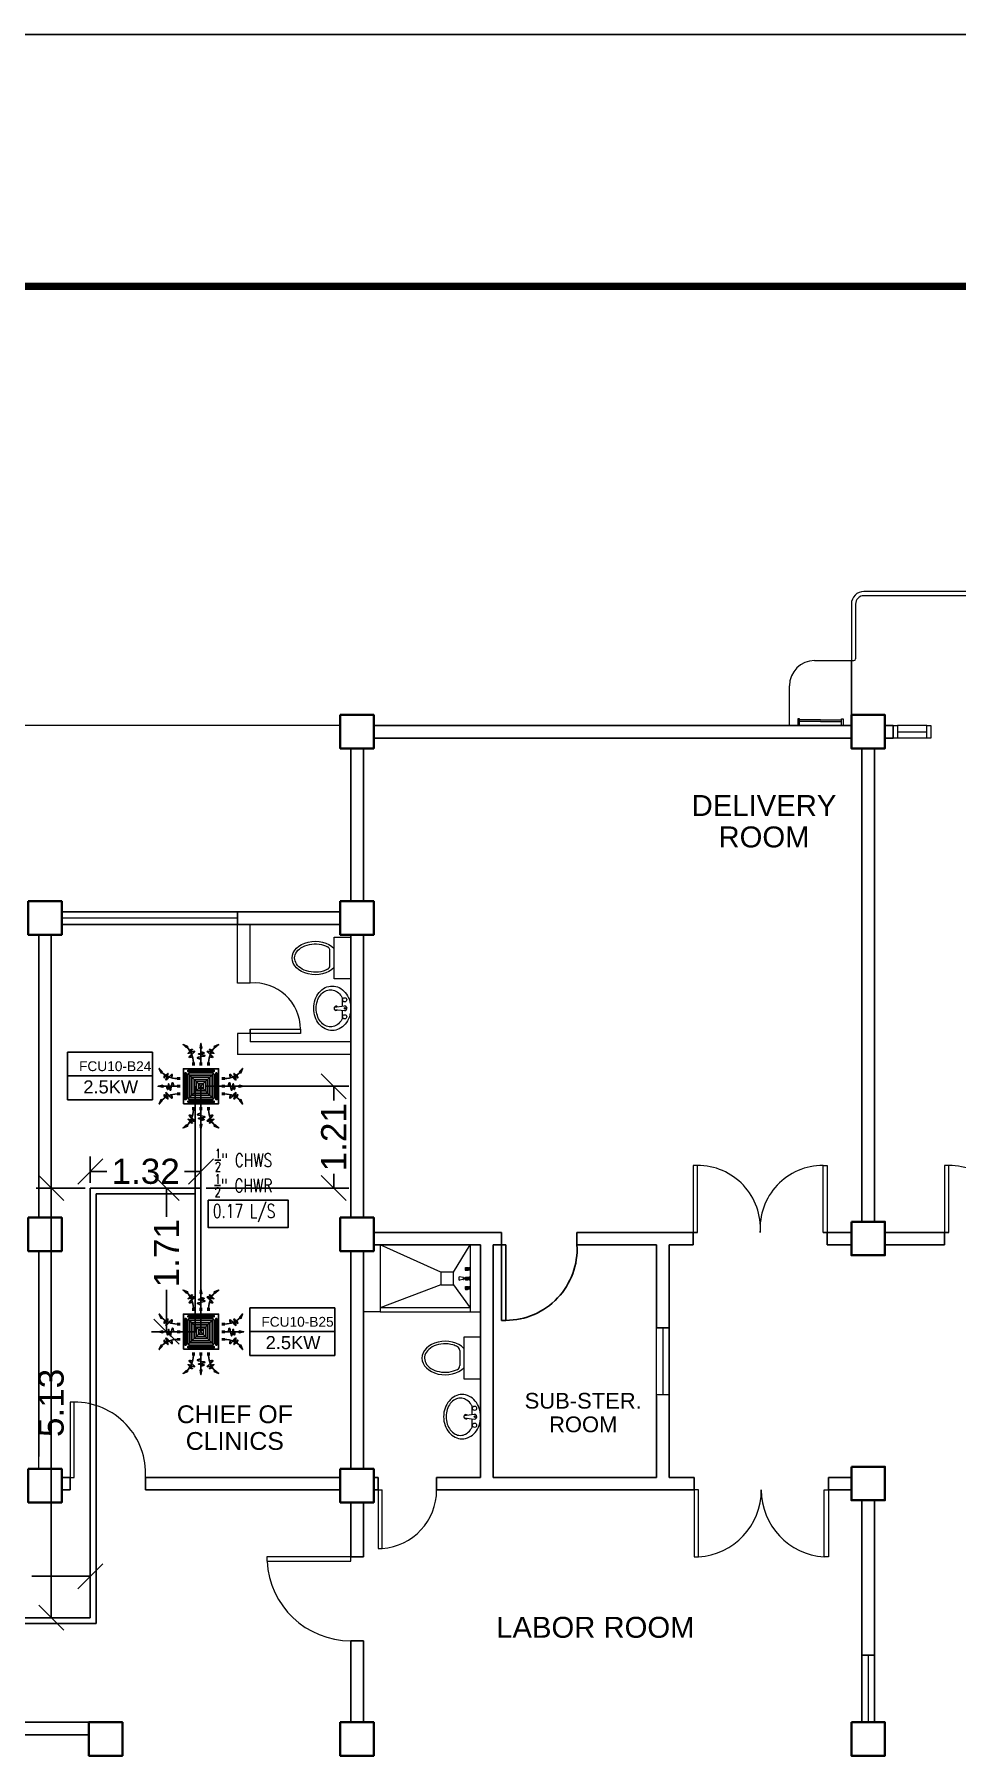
# Model space of a CAD drawing. Header units: millimetres. Extents: x 5 to 430, y 3 to 339.
# Drawn here: x 270.23 to 281.24, y 209.32 to 229.82 of the extents above; entities that cross this region are included whole.
import ezdxf

# ---------------------------------------------------------------- set-up
doc = ezdxf.new("R2010")
doc.units = ezdxf.units.MM
doc.header["$MEASUREMENT"] = 0
for name, color, linetype in [('.1', 1, 'Continuous'), ('AIR', 7, 'Continuous'), ('fcu line', 7, 'Continuous'), ('fcu return', 7, 'Continuous'), ('label', 7, 'Continuous'), ('Legends', 7, 'Continuous'), ('pipe label', 7, 'Continuous'), ('template', 7, 'Continuous')]:
    doc.layers.add(name, color=color, linetype=linetype)
doc.styles.add('Arch-Dim', font='simplex.shx', dxfattribs={"width": 0.75})
doc.styles.get("Standard").update_dxf_attribs({"font": 'arial.ttf'})
doc.styles.add('SWISSLT175', font='swissl.ttf', dxfattribs={"height": 0.175})
doc.dimstyles.new('Copy of dimension', dxfattribs={"dimtxt": 0.3, "dimasz": 0.3, "dimexe": 0.18, "dimexo": 0.0625, "dimgap": 0.09, "dimtad": 0, "dimzin": 0, "dimdsep": 46, "dimtxsty": 'Standard', "dimblk": 'OBLIQUE', "dimcen": 0.09, "dimclrd": 256, "dimclre": 256, "dimclrt": 256, "dimadec": 0, "dimazin": 0, "dimtfac": 1, "dimtofl": 0, "dimtmove": 0, "dimatfit": 3, "dimldrblk": 'OBLIQUE', "dimfxl": 1, "dimtolj": 1, "dimtzin": 0, "dimarcsym": 0})

# ---------------------------------------------------------------- blocks, each defined once
blk = doc.blocks.new('dr 900')
at = {"color": 8, "ltscale": 0.03}
blk.add_lwpolyline([(0, 0), (0.05, 0), (0.05, 0.9), (0, 0.9)], close=True, dxfattribs=at)
blk.add_arc((0.05, 0.049), 0.851, 356.7268, 90, dxfattribs=at)
blk = doc.blocks.new('FCU-13000P (CASSETTE SPLIT)')
at = {"layer": 'AIR', "ltscale": 3}
for p, q in [((0, 0.523), (0, 1)), ((-0.193, 0.558), (-0.193, 0.487)), ((-0.162, 0.558), (-0.162, 0.487)), ((-0.016, 0.558), (-0.016, 0.487)), ((0.016, 0.558), (0.016, 0.487)), ((0.162, 0.558), (0.162, 0.487)), ((0.193, 0.558), (0.193, 0.487)), ((-0.523, 0), (-1, 0)), ((-0.558, 0.193), (-0.487, 0.193)), ((-0.558, 0.162), (-0.487, 0.162)), ((-0.558, 0.016), (-0.487, 0.016)), ((0.558, 0.193), (0.487, 0.193)), ((0.558, 0.162), (0.487, 0.162)), ((0.558, 0.016), (0.487, 0.016)), ((0.523, 0), (1, 0)), ((-0.558, -0.016), (-0.487, -0.016)), ((-0.558, -0.162), (-0.487, -0.162)), ((-0.558, -0.193), (-0.487, -0.193)), ((0.558, -0.016), (0.487, -0.016)), ((0.558, -0.162), (0.487, -0.162)), ((0.558, -0.193), (0.487, -0.193)), ((-0.193, -0.558), (-0.193, -0.487)), ((-0.162, -0.558), (-0.162, -0.487)), ((-0.016, -0.558), (-0.016, -0.487)), ((0, -0.523), (0, -1)), ((0.016, -0.558), (0.016, -0.487)), ((0.162, -0.558), (0.162, -0.487)), ((0.193, -0.558), (0.193, -0.487))]:
    blk.add_line(p, q, dxfattribs=at)
at = {"layer": 'AIR'}
for p, q in [((0.295, -0.295), (-0.295, 0.295)), ((0.295, 0.295), (-0.295, -0.295))]:
    blk.add_line(p, q, dxfattribs=at)
at = {"layer": 'AIR', "ltscale": 3}
for points in [[(-0.335, 0.895), (-0.311, 0.932), (-0.416, 0.973)], [(-0.022, 0.89), (0.022, 0.89), (0, 1)], [(0.335, 0.895), (0.311, 0.932), (0.416, 0.973)], [(-0.895, 0.335), (-0.932, 0.311), (-0.973, 0.416)], [(0.895, 0.335), (0.932, 0.311), (0.973, 0.416)], [(-0.89, 0.022), (-0.89, -0.022), (-1, 0)], [(0.89, 0.022), (0.89, -0.022), (1, 0)], [(-0.895, -0.335), (-0.932, -0.311), (-0.973, -0.416)], [(0.895, -0.335), (0.932, -0.311), (0.973, -0.416)], [(-0.335, -0.895), (-0.311, -0.932), (-0.416, -0.973)], [(-0.022, -0.89), (0.022, -0.89), (0, -1)], [(0.335, -0.895), (0.311, -0.932), (0.416, -0.973)]]:
    blk.add_lwpolyline(points, close=True, dxfattribs=at)
at = {"layer": 'AIR'}
for points in [[(-0.323, 0.914, -0.171809), (-0.178, 0.558), (-0.178, 0.522)], [(0.323, 0.914, 0.171809), (0.178, 0.558), (0.178, 0.522)], [(-0.914, 0.323, 0.171809), (-0.558, 0.178), (-0.522, 0.178)], [(0.914, 0.323, -0.171809), (0.558, 0.178), (0.522, 0.178)], [(-0.914, -0.323, -0.171809), (-0.558, -0.178), (-0.522, -0.178)], [(0.914, -0.323, 0.171809), (0.558, -0.178), (0.522, -0.178)], [(-0.323, -0.914, 0.171809), (-0.178, -0.558), (-0.178, -0.522)], [(0.323, -0.914, -0.171809), (0.178, -0.558), (0.178, -0.522)]]:
    blk.add_lwpolyline(points, format="xyb", dxfattribs=at)
for points in [[(-0.41, -0.41), (0.41, -0.41), (0.41, 0.41), (-0.41, 0.41)], [(-0.373, 0.31), (-0.348, 0.31), (-0.348, -0.31), (-0.373, -0.31)], [(-0.31, 0.372), (0.31, 0.372), (0.31, 0.348), (-0.31, 0.348)], [(-0.26, -0.26), (0.26, -0.26), (0.26, 0.26), (-0.26, 0.26)], [(-0.21, -0.21), (0.21, -0.21), (0.21, 0.21), (-0.21, 0.21)], [(-0.16, -0.16), (0.16, -0.16), (0.16, 0.16), (-0.16, 0.16)], [(-0.11, -0.11), (0.11, -0.11), (0.11, 0.11), (-0.11, 0.11)], [(-0.06, -0.06), (0.06, -0.06), (0.06, 0.06), (-0.06, 0.06)], [(0.372, 0.31), (0.348, 0.31), (0.348, -0.31), (0.372, -0.31)], [(-0.31, -0.373), (0.31, -0.373), (0.31, -0.348), (-0.31, -0.348)]]:
    blk.add_lwpolyline(points, close=True, dxfattribs=at)
blk.add_lwpolyline([(-0.26, -0.31), (0.26, -0.31, 0.414214), (0.31, -0.26), (0.31, 0.26, 0.414214), (0.26, 0.31), (-0.26, 0.31, 0.414214), (-0.31, 0.26), (-0.31, -0.26, 0.414214)], format="xyb", close=True, dxfattribs=at)
at = {"layer": 'AIR', "ltscale": 3}
for points in [[(-0.268, 0.84), (-0.231, 0.852), (-0.134, 0.882), (-0.422, 0.704), (0.005, 0.903), (-0.358, 0.645), (-0.239, 0.678), (-0.199, 0.69)], [(0.268, 0.84), (0.231, 0.852), (0.134, 0.882), (0.422, 0.704), (-0.005, 0.903), (0.358, 0.645), (0.239, 0.678), (0.199, 0.69)], [(-0.84, 0.268), (-0.852, 0.231), (-0.882, 0.134), (-0.704, 0.422), (-0.903, -0.005), (-0.645, 0.358), (-0.678, 0.239), (-0.69, 0.199)], [(0.84, 0.268), (0.852, 0.231), (0.882, 0.134), (0.704, 0.422), (0.903, -0.005), (0.645, 0.358), (0.678, 0.239), (0.69, 0.199)], [(-0.84, -0.268), (-0.852, -0.231), (-0.882, -0.134), (-0.704, -0.422), (-0.903, 0.005), (-0.645, -0.358), (-0.678, -0.239), (-0.69, -0.199)], [(0.84, -0.268), (0.852, -0.231), (0.882, -0.134), (0.704, -0.422), (0.903, 0.005), (0.645, -0.358), (0.678, -0.239), (0.69, -0.199)], [(-0.268, -0.84), (-0.231, -0.852), (-0.134, -0.882), (-0.422, -0.704), (0.005, -0.903), (-0.358, -0.645), (-0.239, -0.678), (-0.199, -0.69)], [(0.268, -0.84), (0.231, -0.852), (0.134, -0.882), (0.422, -0.704), (-0.005, -0.903), (0.358, -0.645), (0.239, -0.678), (0.199, -0.69)]]:
    blk.add_open_spline(points, degree=3, knots=[0.0032834, 0.0032834, 0.0032834, 0.0032834, 0.0712567, 0.1924075, 0.3347111, 0.5062145, 0.5813292, 0.5813292, 0.5813292, 0.5813292], dxfattribs=at)
for points in [[(0, 0.8), (0.077, 0.776), (-0.058, 0.755), (0.098, 0.718), (-0.087, 0.663), (0, 0.631)], [(-0.8, 0), (-0.776, -0.077), (-0.755, 0.058), (-0.718, -0.098), (-0.663, 0.087), (-0.631, 0)], [(0.8, 0), (0.776, -0.077), (0.755, 0.058), (0.718, -0.098), (0.663, 0.087), (0.631, 0)], [(0, -0.8), (0.077, -0.776), (-0.058, -0.755), (0.098, -0.718), (-0.087, -0.663), (0, -0.631)]]:
    blk.add_spline(points, degree=3, dxfattribs=at)
for points in [[(-0.416, 0.973), (-0.335, 0.895), (-0.311, 0.932)], [(0, 1), (-0.022, 0.89), (0.022, 0.89)], [(0.416, 0.973), (0.335, 0.895), (0.311, 0.932)], [(-0.973, 0.416), (-0.895, 0.335), (-0.932, 0.311)], [(0.973, 0.416), (0.895, 0.335), (0.932, 0.311)], [(-1, 0), (-0.89, 0.022), (-0.89, -0.022)], [(1, 0), (0.89, 0.022), (0.89, -0.022)], [(-0.973, -0.416), (-0.895, -0.335), (-0.932, -0.311)], [(0.973, -0.416), (0.895, -0.335), (0.932, -0.311)], [(-0.416, -0.973), (-0.335, -0.895), (-0.311, -0.932)], [(0, -1), (-0.022, -0.89), (0.022, -0.89)], [(0.416, -0.973), (0.335, -0.895), (0.311, -0.932)]]:
    blk.add_solid(points, dxfattribs=at)
blk = doc.blocks.new('_Oblique')
at = {"color": 0, "linetype": 'ByBlock', "lineweight": -2}
blk.add_line((-0.5, -0.5), (0.5, 0.5), dxfattribs=at)
blk = doc.blocks.new('*D417')
at = {"layer": 'Defpoints', "color": 0, "transparency": 16777216}
for p in [(270.897, 211.414), (268.537, 210.919), (270.897, 210.919)]:
    blk.add_point(p, dxfattribs=at)
at = {"layer": 'Legends', "lineweight": -2, "transparency": 16777216}
for p, q in [((268.537, 210.981), (268.537, 211.594)), ((270.897, 210.981), (270.897, 211.594)), ((268.537, 211.414), (269.235, 211.414)), ((270.897, 211.414), (270.199, 211.414))]:
    blk.add_line(p, q, dxfattribs=at)
at = {"layer": 'Legends', "lineweight": -2, "transparency": 16777216, "xscale": 0.3, "yscale": 0.3, "zscale": 0.3, "rotation": 180}
blk.add_blockref('_Oblique', (268.537, 211.414), dxfattribs=at)
at = {"layer": 'Legends', "lineweight": -2, "transparency": 16777216, "xscale": 0.3, "yscale": 0.3, "zscale": 0.3}
blk.add_blockref('_Oblique', (270.897, 211.414), dxfattribs=at)
at = {"layer": 'Legends', "transparency": 16777216, "insert": (269.717, 211.414), "char_height": 0.3, "attachment_point": 5}
blk.add_mtext('\\A1;2.36', dxfattribs=at)
blk = doc.blocks.new('*D418')
at = {"layer": 'Defpoints', "color": 0, "transparency": 16777216}
for p in [(270.431, 216.048), (270.897, 216.048), (270.897, 210.919)]:
    blk.add_point(p, dxfattribs=at)
at = {"layer": 'Legends', "lineweight": -2, "transparency": 16777216}
for p, q in [((270.834, 216.048), (270.251, 216.048)), ((270.431, 216.048), (270.431, 213.963)), ((270.431, 210.919), (270.431, 213.004)), ((270.834, 210.919), (270.251, 210.919))]:
    blk.add_line(p, q, dxfattribs=at)
at = {"layer": 'Legends', "lineweight": -2, "transparency": 16777216, "xscale": 0.3, "yscale": 0.3, "zscale": 0.3}
for p, rotation in [((270.431, 216.048), 90), ((270.431, 210.919), 270)]:
    blk.add_blockref('_Oblique', p, dxfattribs=dict(at, rotation=rotation))
at = {"layer": 'Legends', "transparency": 16777216, "insert": (270.431, 213.483), "char_height": 0.3, "attachment_point": 5, "rotation": 90}
blk.add_mtext('\\A1;5.13', dxfattribs=at)
blk = doc.blocks.new('*D419')
at = {"layer": 'Defpoints', "color": 0, "transparency": 16777216}
for p in [(272.218, 216.246), (270.897, 216.048), (272.218, 216.048)]:
    blk.add_point(p, dxfattribs=at)
at = {"layer": 'Legends', "lineweight": -2, "transparency": 16777216}
for p, q in [((270.897, 216.111), (270.897, 216.426)), ((272.218, 216.111), (272.218, 216.426)), ((270.897, 216.246), (271.094, 216.246)), ((272.218, 216.246), (272.022, 216.246))]:
    blk.add_line(p, q, dxfattribs=at)
at = {"layer": 'Legends', "lineweight": -2, "transparency": 16777216, "xscale": 0.3, "yscale": 0.3, "zscale": 0.3, "rotation": 180}
blk.add_blockref('_Oblique', (270.897, 216.246), dxfattribs=at)
at = {"layer": 'Legends', "lineweight": -2, "transparency": 16777216, "xscale": 0.3, "yscale": 0.3, "zscale": 0.3}
blk.add_blockref('_Oblique', (272.218, 216.246), dxfattribs=at)
at = {"layer": 'Legends', "transparency": 16777216, "insert": (271.558, 216.246), "char_height": 0.3, "attachment_point": 5}
blk.add_mtext('\\A1;1.32', dxfattribs=at)
blk = doc.blocks.new('*D420')
at = {"layer": 'Defpoints', "color": 0, "transparency": 16777216}
for p in [(272.218, 217.263), (273.802, 217.263), (272.218, 216.048)]:
    blk.add_point(p, dxfattribs=at)
at = {"layer": 'Legends', "lineweight": -2, "transparency": 16777216}
for p, q in [((272.281, 217.263), (273.982, 217.263)), ((273.802, 217.263), (273.802, 217.092)), ((273.802, 216.048), (273.802, 216.219)), ((272.281, 216.048), (273.982, 216.048))]:
    blk.add_line(p, q, dxfattribs=at)
at = {"layer": 'Legends', "lineweight": -2, "transparency": 16777216, "xscale": 0.3, "yscale": 0.3, "zscale": 0.3}
for p, rotation in [((273.802, 217.263), 90), ((273.802, 216.048), 270)]:
    blk.add_blockref('_Oblique', p, dxfattribs=dict(at, rotation=rotation))
at = {"layer": 'Legends', "transparency": 16777216, "insert": (273.802, 216.655), "char_height": 0.3, "attachment_point": 5, "rotation": 90}
blk.add_mtext('\\A1;1.21', dxfattribs=at)
blk = doc.blocks.new('*D421')
at = {"layer": 'Defpoints', "color": 0, "transparency": 16777216}
for p in [(272.218, 216.048), (271.807, 214.333), (272.218, 214.333)]:
    blk.add_point(p, dxfattribs=at)
at = {"layer": 'Legends', "lineweight": -2, "transparency": 16777216}
for p, q in [((272.156, 216.048), (271.627, 216.048)), ((271.807, 216.048), (271.807, 215.706)), ((271.807, 214.333), (271.807, 214.833)), ((272.156, 214.333), (271.627, 214.333))]:
    blk.add_line(p, q, dxfattribs=at)
at = {"layer": 'Legends', "lineweight": -2, "transparency": 16777216, "xscale": 0.3, "yscale": 0.3, "zscale": 0.3}
for p, rotation in [((271.807, 216.048), 90), ((271.807, 214.333), 270)]:
    blk.add_blockref('_Oblique', p, dxfattribs=dict(at, rotation=rotation))
at = {"layer": 'Legends', "transparency": 16777216, "insert": (271.807, 215.27), "char_height": 0.3, "attachment_point": 5, "rotation": 90}
blk.add_mtext('\\A1;1.71', dxfattribs=at)

msp = doc.modelspace()

# ---------------------------------------------------------------- linework, layer by layer
at = {"layer": '.1', "color": 0}
msp.add_line((314.427, 229.819), (215.151, 229.819), dxfattribs=at)
at = {"color": 8, "lineweight": 9}
for p, q in [((279.541, 222.344), (280.011, 222.344)), ((279.241, 221.569), (279.241, 222.044)), ((279.981, 222.171), (279.981, 221.696)), ((279.361, 221.647), (279.341, 221.647)), ((279.341, 221.647), (279.341, 221.567)), ((279.361, 221.567), (279.361, 221.647)), ((279.611, 221.637), (279.361, 221.637)), ((279.611, 221.617), (279.361, 221.617)), ((279.611, 221.637), (279.861, 221.637)), ((279.611, 221.617), (279.861, 221.617)), ((279.861, 221.567), (279.861, 221.647)), ((279.861, 221.647), (279.881, 221.647)), ((279.881, 221.647), (279.881, 221.567)), ((273.881, 221.569), (258.556, 221.569)), ((270.556, 219.344), (270.556, 219.344)), ((272.656, 219.194), (272.656, 219.344)), ((272.656, 219.269), (270.556, 219.271)), ((272.656, 219.194), (272.806, 219.194)), ((273.806, 219.044), (274.006, 219.044)), ((273.806, 218.544), (273.806, 219.044)), ((274.006, 219.071), (274.006, 217.794)), ((274.006, 219.044), (274.006, 218.544)), ((273.756, 218.703), (273.756, 218.884)), ((274.006, 218.544), (273.806, 218.544)), ((273.808, 218.208), (273.93, 218.222)), ((273.808, 218.179), (273.93, 218.166)), ((274.356, 215.369), (274.356, 214.569)), ((275.431, 215.369), (275.431, 214.569)), ((275.372, 215.096), (275.372, 215.069)), ((275.372, 215.096), (275.374, 215.096)), ((275.372, 215.069), (275.374, 215.069)), ((275.374, 215.096), (275.376, 215.099)), ((275.374, 215.096), (275.374, 215.069)), ((275.374, 215.069), (275.376, 215.066)), ((275.376, 215.099), (275.376, 215.066)), ((275.376, 215.099), (275.398, 215.099)), ((275.376, 215.066), (275.398, 215.066)), ((275.384, 215.096), (275.397, 215.096)), ((275.384, 215.088), (275.397, 215.088)), ((275.384, 215.076), (275.397, 215.076)), ((275.384, 215.069), (275.397, 215.069)), ((275.398, 215.099), (275.402, 215.097)), ((275.398, 215.096), (275.398, 215.088)), ((275.398, 215.069), (275.398, 215.077)), ((275.398, 215.066), (275.402, 215.068)), ((275.403, 215.096), (275.409, 215.096)), ((275.403, 215.068), (275.409, 215.068)), ((275.409, 215.096), (275.412, 215.096)), ((275.409, 215.096), (275.409, 215.068)), ((275.409, 215.068), (275.412, 215.069)), ((275.412, 215.096), (275.412, 215.069)), ((275.423, 215.094), (275.412, 215.094)), ((275.423, 215.071), (275.412, 215.071)), ((275.43, 215.099), (275.423, 215.096)), ((275.423, 215.096), (275.423, 215.069)), ((275.43, 215.065), (275.423, 215.069)), ((275.43, 215.099), (275.43, 215.065)), ((275.43, 215.099), (275.431, 215.099)), ((275.43, 215.065), (275.431, 215.065)), ((275.431, 215.099), (275.431, 215.065)), ((275.299, 214.949), (275.299, 214.988)), ((275.346, 214.981), (275.304, 214.99)), ((275.346, 214.956), (275.304, 214.948)), ((275.353, 214.981), (275.346, 214.981)), ((275.346, 214.981), (275.346, 214.956)), ((275.346, 214.981), (275.346, 214.956)), ((275.346, 214.956), (275.353, 214.956)), ((275.353, 214.956), (275.353, 214.981)), ((275.353, 214.976), (275.416, 214.976)), ((275.416, 214.961), (275.353, 214.961)), ((275.372, 214.982), (275.372, 214.976)), ((275.372, 214.982), (275.374, 214.982)), ((275.372, 214.961), (275.372, 214.956)), ((275.372, 214.956), (275.374, 214.956)), ((275.372, 214.868), (275.374, 214.868)), ((275.372, 214.868), (275.372, 214.842)), ((275.372, 214.842), (275.374, 214.842)), ((275.374, 214.982), (275.376, 214.985)), ((275.374, 214.982), (275.374, 214.976)), ((275.374, 214.961), (275.374, 214.956)), ((275.374, 214.956), (275.376, 214.952)), ((275.374, 214.868), (275.376, 214.872)), ((275.374, 214.868), (275.374, 214.842)), ((275.374, 214.842), (275.376, 214.838)), ((275.376, 214.985), (275.376, 214.976)), ((275.376, 214.985), (275.398, 214.985)), ((275.376, 214.961), (275.376, 214.952)), ((275.376, 214.952), (275.398, 214.952)), ((275.376, 214.872), (275.398, 214.872)), ((275.376, 214.872), (275.376, 214.838)), ((275.376, 214.838), (275.398, 214.838)), ((275.384, 214.982), (275.397, 214.982)), ((275.384, 214.956), (275.397, 214.956)), ((275.384, 214.868), (275.397, 214.868)), ((275.384, 214.861), (275.396, 214.861)), ((275.384, 214.849), (275.396, 214.849)), ((275.384, 214.842), (275.397, 214.842)), ((275.398, 214.985), (275.402, 214.983)), ((275.398, 214.982), (275.398, 214.976)), ((275.398, 214.956), (275.398, 214.961)), ((275.398, 214.952), (275.402, 214.954)), ((275.398, 214.872), (275.402, 214.87)), ((275.398, 214.868), (275.398, 214.861)), ((275.398, 214.842), (275.398, 214.849)), ((275.398, 214.838), (275.402, 214.841)), ((275.403, 214.983), (275.409, 214.983)), ((275.403, 214.955), (275.409, 214.955)), ((275.403, 214.869), (275.409, 214.869)), ((275.403, 214.841), (275.409, 214.841)), ((275.409, 214.983), (275.409, 214.976)), ((275.409, 214.983), (275.412, 214.982)), ((275.409, 214.961), (275.409, 214.955)), ((275.409, 214.955), (275.412, 214.956)), ((275.409, 214.869), (275.409, 214.841)), ((275.409, 214.869), (275.412, 214.868)), ((275.409, 214.841), (275.412, 214.842)), ((275.412, 214.982), (275.412, 214.976)), ((275.416, 214.98), (275.412, 214.98)), ((275.412, 214.961), (275.412, 214.956)), ((275.416, 214.957), (275.412, 214.957)), ((275.412, 214.868), (275.412, 214.842)), ((275.423, 214.867), (275.412, 214.867)), ((275.423, 214.844), (275.412, 214.844)), ((275.416, 214.951), (275.416, 214.986)), ((275.416, 214.986), (275.425, 214.986)), ((275.416, 214.976), (275.416, 214.961)), ((275.425, 214.951), (275.416, 214.951)), ((275.43, 214.872), (275.423, 214.869)), ((275.423, 214.869), (275.423, 214.842)), ((275.43, 214.838), (275.423, 214.842)), ((275.425, 214.986), (275.431, 214.998)), ((275.425, 214.951), (275.425, 214.986)), ((275.425, 214.986), (275.425, 214.951)), ((275.431, 214.94), (275.425, 214.951)), ((275.43, 214.872), (275.431, 214.872)), ((275.43, 214.872), (275.43, 214.838)), ((275.43, 214.838), (275.431, 214.838)), ((275.431, 214.998), (275.431, 214.94)), ((275.431, 214.872), (275.431, 214.838)), ((274.356, 214.569), (274.156, 214.569)), ((277.806, 213.981), (277.806, 214.481)), ((275.556, 214.269), (275.356, 214.269)), ((275.356, 214.269), (275.356, 213.769)), ((275.556, 213.769), (275.556, 214.269)), ((277.656, 213.568), (277.656, 214.381)), ((277.806, 214.381), (277.656, 214.381)), ((277.731, 214.381), (277.731, 213.581)), ((275.306, 214.109), (275.306, 213.928)), ((277.806, 213.981), (277.806, 213.481)), ((275.356, 213.769), (275.556, 213.769)), ((277.806, 213.581), (277.656, 213.581)), ((275.358, 213.333), (275.48, 213.347)), ((275.358, 213.304), (275.48, 213.291)), ((270.281, 212.696), (270.281, 212.844)), ((270.431, 212.696), (270.431, 212.844)), ((280.256, 210.472), (280.106, 210.472)), ((280.181, 210.472), (280.181, 209.672)), ((280.256, 209.672), (280.106, 209.672))]:
    msp.add_line(p, q, dxfattribs=at)
at = {"color": 8, "lineweight": 25}
for p, q in [((279.981, 221.569), (274.281, 221.569)), ((279.981, 221.419), (274.281, 221.419)), ((280.381, 221.569), (280.481, 221.569)), ((280.381, 221.569), (280.481, 221.569)), ((280.481, 221.569), (280.381, 221.569)), ((280.381, 221.419), (280.481, 221.419)), ((280.481, 221.419), (280.381, 221.419)), ((274.006, 221.296), (274.006, 219.471)), ((274.156, 221.296), (274.156, 219.471)), ((280.106, 215.646), (280.106, 221.296)), ((280.256, 215.646), (280.256, 221.296)), ((270.556, 219.344), (273.881, 219.344)), ((270.556, 219.194), (273.881, 219.194)), ((270.281, 219.071), (270.281, 215.696)), ((270.431, 219.071), (270.431, 215.696)), ((274.006, 219.071), (274.006, 215.696)), ((274.156, 219.071), (274.156, 215.696)), ((274.156, 219.071), (274.156, 215.696)), ((274.006, 217.644), (274.006, 215.696)), ((274.281, 215.519), (275.806, 215.519)), ((275.806, 215.519), (274.281, 215.519)), ((275.806, 215.519), (275.806, 215.369)), ((276.706, 215.519), (278.143, 215.519)), ((278.106, 215.519), (276.706, 215.519)), ((276.706, 215.519), (276.706, 215.369)), ((278.093, 215.519), (278.093, 215.369)), ((279.643, 215.519), (279.981, 215.519)), ((279.693, 215.519), (279.693, 215.369)), ((281.143, 215.519), (280.381, 215.519)), ((281.093, 215.519), (281.093, 215.369)), ((270.281, 215.296), (270.281, 212.844)), ((270.431, 215.296), (270.431, 212.844)), ((274.006, 215.296), (274.006, 212.696)), ((274.006, 212.696), (274.006, 215.296)), ((274.156, 215.296), (274.156, 212.696)), ((274.156, 215.296), (274.156, 212.696)), ((274.281, 215.369), (275.556, 215.369)), ((275.556, 215.369), (274.281, 215.369)), ((275.556, 215.369), (275.556, 212.594)), ((275.706, 215.369), (275.806, 215.369)), ((275.706, 215.369), (275.706, 212.594)), ((275.806, 215.369), (275.706, 215.369)), ((276.706, 215.369), (277.656, 215.369)), ((277.656, 215.369), (276.706, 215.369)), ((277.656, 214.381), (277.656, 215.369)), ((277.806, 215.369), (278.093, 215.369)), ((278.093, 215.369), (277.806, 215.369)), ((277.806, 215.369), (277.806, 212.594)), ((279.693, 215.369), (279.981, 215.369)), ((281.093, 215.369), (280.381, 215.369)), ((277.656, 212.594), (277.656, 213.568)), ((275.556, 212.594), (275.556, 213.319)), ((270.656, 212.594), (270.556, 212.594)), ((270.556, 212.594), (270.556, 212.594)), ((270.656, 212.594), (270.656, 212.444)), ((273.881, 212.594), (271.556, 212.594)), ((271.556, 212.594), (271.556, 212.444)), ((274.331, 212.594), (274.281, 212.594)), ((274.331, 212.444), (274.331, 212.594)), ((275.556, 212.594), (275.031, 212.594)), ((275.556, 212.594), (275.456, 212.594)), ((277.656, 212.594), (275.706, 212.594)), ((278.106, 212.594), (277.806, 212.594)), ((278.106, 212.444), (278.106, 212.594)), ((279.981, 212.594), (279.706, 212.594)), ((279.706, 212.594), (279.706, 212.444)), ((270.656, 212.444), (270.556, 212.444)), ((270.556, 212.444), (270.556, 212.444)), ((271.556, 212.444), (273.881, 212.444)), ((274.331, 212.444), (274.281, 212.444)), ((278.106, 212.444), (275.031, 212.444)), ((279.981, 212.444), (279.706, 212.444)), ((274.006, 212.296), (274.006, 211.644)), ((274.156, 212.296), (274.156, 211.644)), ((280.106, 209.672), (280.106, 212.321)), ((280.256, 209.672), (280.256, 212.321)), ((274.156, 211.644), (274.006, 211.644)), ((274.006, 210.644), (274.006, 209.672)), ((274.156, 210.644), (274.006, 210.644)), ((274.156, 210.644), (274.156, 209.672)), ((270.881, 209.522), (269.2, 209.522)), ((270.881, 209.672), (269.25, 209.672))]:
    msp.add_line(p, q, dxfattribs=at)
at = {"color": 8, "lineweight": 13}
for p, q in [((280.481, 221.569), (280.481, 221.419)), ((280.881, 221.569), (280.531, 221.569)), ((280.531, 221.494), (280.881, 221.494)), ((280.881, 221.419), (280.531, 221.419)), ((274.331, 212.444), (274.331, 211.744)), ((274.331, 212.444), (274.381, 212.444)), ((274.381, 211.744), (274.381, 212.444)), ((278.106, 212.444), (278.106, 211.644)), ((278.156, 212.444), (278.106, 212.444)), ((278.156, 211.644), (278.156, 212.444)), ((279.656, 211.644), (279.656, 212.444)), ((279.656, 212.444), (279.706, 212.444)), ((279.706, 212.444), (279.706, 211.644)), ((274.006, 211.644), (273.006, 211.644)), ((273.006, 211.644), (273.006, 211.594)), ((273.006, 211.594), (274.006, 211.594)), ((274.006, 211.594), (274.006, 211.644)), ((274.331, 211.744), (274.381, 211.744)), ((278.106, 211.644), (278.156, 211.644)), ((279.706, 211.644), (279.656, 211.644))]:
    msp.add_line(p, q, dxfattribs=at)
at = {"color": 8, "lineweight": 9, "ltscale": 0.4}
for p, q in [((272.656, 218.494), (272.656, 219.194)), ((272.806, 218.494), (272.806, 219.194)), ((272.806, 218.494), (272.656, 218.494)), ((272.806, 217.894), (272.656, 217.894)), ((272.656, 217.894), (272.656, 217.644)), ((272.806, 217.894), (272.806, 217.794)), ((274.006, 217.794), (272.806, 217.794)), ((274.006, 217.794), (272.806, 217.794)), ((274.006, 217.644), (272.656, 217.644))]:
    msp.add_line(p, q, dxfattribs=at)
at = {"color": 8, "lineweight": 13, "ltscale": 0.4}
msp.add_line((272.806, 217.944), (272.806, 217.894), dxfattribs=at)
at = {"color": 8, "lineweight": 9, "ltscale": 0.3}
for p, q in [((275.081, 215.044), (274.356, 215.369)), ((275.231, 215.044), (275.431, 215.369)), ((275.081, 214.894), (274.356, 214.619)), ((275.231, 214.894), (275.431, 214.619))]:
    msp.add_line(p, q, dxfattribs=at)
at = {"color": 8, "lineweight": 25, "ltscale": 0.3}
msp.add_line((275.031, 212.444), (275.031, 212.594), dxfattribs=at)
at = {"color": 8, "lineweight": 9, "transparency": 33554687}
for points in [[(283.081, 221.569), (283.081, 223.019, 0.414214), (282.931, 223.169), (280.131, 223.169, 0.414214), (279.981, 223.019), (279.981, 221.694), (279.981, 222.344)], [(283.031, 221.569), (283.031, 223.019, 0.414214), (282.931, 223.119), (280.131, 223.119, 0.414214), (280.031, 223.019), (280.031, 222.364)]]:
    msp.add_lwpolyline(points, format="xyb", dxfattribs=at)
at = {"color": 8, "lineweight": 35}
for points in [[(273.881, 221.696), (274.281, 221.696), (274.281, 221.296), (273.881, 221.296)], [(279.981, 221.696), (280.381, 221.696), (280.381, 221.296), (279.981, 221.296)], [(270.156, 219.471), (270.556, 219.471), (270.556, 219.071), (270.156, 219.071)], [(273.881, 219.471), (274.281, 219.471), (274.281, 219.071), (273.881, 219.071)], [(270.156, 215.696), (270.556, 215.696), (270.556, 215.296), (270.156, 215.296)], [(273.881, 215.696), (274.281, 215.696), (274.281, 215.296), (273.881, 215.296)], [(279.981, 215.646), (280.381, 215.646), (280.381, 215.246), (279.981, 215.246)], [(270.156, 212.696), (270.556, 212.696), (270.556, 212.296), (270.156, 212.296)], [(273.881, 212.696), (274.281, 212.696), (274.281, 212.296), (273.881, 212.296)], [(279.981, 212.721), (280.381, 212.721), (280.381, 212.321), (279.981, 212.321)], [(270.881, 209.672), (271.281, 209.672), (271.281, 209.272), (270.881, 209.272)], [(273.881, 209.672), (274.281, 209.672), (274.281, 209.272), (273.881, 209.272)], [(279.981, 209.672), (280.381, 209.672), (280.381, 209.272), (279.981, 209.272)]]:
    msp.add_lwpolyline(points, close=True, dxfattribs=at)
at = {"color": 8, "lineweight": 13}
for points in [[(280.531, 221.569), (280.531, 221.419), (280.481, 221.419), (280.481, 221.569)], [(280.931, 221.569), (280.931, 221.419), (280.881, 221.419), (280.881, 221.569)]]:
    msp.add_lwpolyline(points, close=True, dxfattribs=at)
at = {"color": 8, "lineweight": 9}
for points in [[(270.556, 219.344), (272.656, 219.344), (272.656, 219.194), (270.556, 219.194)], [(277.656, 214.381), (277.806, 214.381), (277.806, 213.581), (277.656, 213.581)], [(277.656, 214.381), (277.806, 214.381), (277.806, 213.581), (277.656, 213.581)], [(280.106, 210.472), (280.256, 210.472), (280.256, 209.672), (280.106, 209.672)]]:
    msp.add_lwpolyline(points, close=True, dxfattribs=at)
for points in [[(273.785, 217.929, -0.11576), (273.702, 217.948, -0.104047), (273.629, 218.006, -0.090875), (273.581, 218.09, -0.083344), (273.564, 218.194, -0.083344), (273.581, 218.297, -0.090875), (273.629, 218.381, -0.104047), (273.702, 218.44, -0.11576), (273.785, 218.459, -0.11576), (273.867, 218.44, -0.104047), (273.941, 218.381, -0.090875), (273.989, 218.297, -0.083344), (274.006, 218.194, -0.083344), (273.989, 218.09, -0.090875), (273.941, 218.006, -0.104047), (273.867, 217.948, -0.11576)], [(275.335, 213.584, 0.11576), (275.252, 213.565, 0.104047), (275.179, 213.506, 0.090875), (275.131, 213.422, 0.083344), (275.114, 213.319, 0.083344), (275.131, 213.215, 0.090875), (275.179, 213.131, 0.104047), (275.252, 213.073, 0.11576), (275.335, 213.054, 0.11576), (275.417, 213.073, 0.104047), (275.491, 213.131, 0.090875), (275.539, 213.215, 0.083344), (275.556, 213.319, 0.083344), (275.539, 213.422, 0.090875), (275.491, 213.506, 0.104047), (275.417, 213.565, 0.11576)]]:
    msp.add_lwpolyline(points, format="xyb", close=True, dxfattribs=at)
for points in [[(273.764, 217.971, -0.124838), (273.701, 217.987, -0.105788), (273.644, 218.037, -0.086697), (273.607, 218.106, -0.076776), (273.594, 218.194, -0.076776), (273.607, 218.281, -0.086697), (273.644, 218.351, -0.105788), (273.701, 218.4, -0.124838), (273.764, 218.416, -0.124838), (273.827, 218.4, -0.105788), (273.884, 218.351, -0.040067), (273.904, 218.32), (273.904, 218.218, -0.040067)], [(273.904, 218.169), (273.904, 218.067, -0.040067), (273.884, 218.037, -0.105788), (273.827, 217.987, -0.124838), (273.764, 217.971, -0.124838)], [(275.314, 213.541, 0.124838), (275.251, 213.525, 0.105788), (275.194, 213.476, 0.086697), (275.157, 213.406, 0.076776), (275.144, 213.319, 0.076776), (275.157, 213.231, 0.086697), (275.194, 213.162, 0.105788), (275.251, 213.112, 0.124838), (275.314, 213.096, 0.124838), (275.377, 213.112, 0.105788), (275.434, 213.162, 0.040067), (275.454, 213.192), (275.454, 213.294, 0.040067)], [(275.454, 213.343), (275.454, 213.445, 0.040067), (275.434, 213.476, 0.105788), (275.377, 213.525, 0.124838), (275.314, 213.541, 0.124838)]]:
    msp.add_lwpolyline(points, format="xyb", dxfattribs=at)
at = {"color": 8, "lineweight": 13, "ltscale": 0.03}
for points in [[(272.806, 217.894), (272.806, 217.944), (273.406, 217.944), (273.406, 217.894)], [(278.093, 215.519), (278.143, 215.519), (278.143, 216.319), (278.093, 216.319)], [(279.693, 215.519), (279.643, 215.519), (279.643, 216.319), (279.693, 216.319)], [(281.093, 215.519), (281.143, 215.519), (281.143, 216.319), (281.093, 216.319)], [(270.656, 212.594), (270.706, 212.594), (270.706, 213.494), (270.656, 213.494)]]:
    msp.add_lwpolyline(points, close=True, dxfattribs=at)
at = {"color": 8, "lineweight": 9, "ltscale": 0.03}
msp.add_lwpolyline([(275.231, 214.894), (275.231, 215.044), (275.081, 215.044), (275.081, 214.894)], close=True, dxfattribs=at)
at = {"color": 8, "lineweight": 9, "ltscale": 0.3}
msp.add_lwpolyline([(275.431, 214.619), (274.356, 214.619), (274.356, 214.569), (275.556, 214.569), (275.556, 214.569)], dxfattribs=at)
at = {"color": 8, "lineweight": 9}
for centre, radius in [((273.933, 218.295), 0.0255), ((273.933, 218.092), 0.0255), ((273.939, 218.194), 0.0095), ((275.483, 213.42), 0.0255), ((275.483, 213.217), 0.0255), ((275.489, 213.319), 0.0095)]:
    msp.add_circle(centre, radius, dxfattribs=at)
for centre, radius, start, end in [((279.541, 222.044), 0.3, 90, 180), ((280.011, 222.364), 0.02, 270, 0), ((273.706, 218.884), 0.05, 0, 61.9916), ((273.706, 218.703), 0.05, 298.1501, 0), ((273.831, 218.194), 0.025, 161.3793, 198.6207), ((273.902, 218.194), 0.0948, 171.2026, 188.7974), ((273.831, 218.194), 0.025, 48.7978, 143.6932), ((273.831, 218.194), 0.025, 216.3068, 311.2022), ((273.933, 218.194), 0.028, 263.7545, 96.2455), ((275.256, 214.109), 0.05, 0, 61.8499), ((275.256, 213.928), 0.05, 298.0084, 360), ((275.381, 213.319), 0.025, 161.3793, 198.6207), ((275.452, 213.319), 0.0948, 171.2026, 188.7974), ((275.381, 213.319), 0.025, 48.7978, 143.6932), ((275.381, 213.319), 0.025, 216.3068, 311.2022), ((275.483, 213.319), 0.028, 263.7545, 96.2455)]:
    msp.add_arc(centre, radius, start, end, dxfattribs=at)
at = {"color": 8, "lineweight": 13, "ltscale": 0.03}
for centre, radius, start, end in [((272.854, 217.944), 0.552, 0, 94.9791), ((278.143, 215.567), 0.752, 356.3048, 90), ((279.643, 215.567), 0.752, 90, 183.6952), ((281.143, 215.567), 0.752, 356.3048, 90), ((270.706, 212.642), 0.851, 356.7268, 90)]:
    msp.add_arc(centre, radius, start, end, dxfattribs=at)
at = {"color": 8, "lineweight": 13}
for centre, radius, start, end in [((274.331, 212.444), 0.7, 274.096, 0), ((278.106, 212.444), 0.8, 273.5833, 360), ((279.706, 212.444), 0.8, 180, 266.4167), ((274.006, 211.644), 1, 182.866, 270)]:
    msp.add_arc(centre, radius, start, end, dxfattribs=at)
at = {"color": 8, "lineweight": 9, "extrusion": (0, 0, -1)}
msp.add_ellipse((273.581, 218.794), major_axis=(0.275, 0), ratio=0.727273, start_param=0.612555, end_param=5.670631, dxfattribs=at)
at = {"color": 8, "lineweight": 9}
for centre, major_axis, ratio, start_param, end_param in [((275.385, 215.108), (0.00896, 0.00896), 1, 3.15309, 3.864175), ((275.38, 215.082), (0.00268, 0.00268), 1, 1.643677, 3.068487), ((275.385, 215.057), (-0.00896, 0.00896), 1, -0.722807, -0.011722), ((275.385, 215.078), (0.00738, 0.00738), 1, 0.858879, 1.643677), ((275.385, 215.087), (-0.00738, 0.00738), 1, 1.497691, 2.282489), ((275.397, 215.099), (-0.00268, 0.00268), 1, 2.356082, 2.983721), ((275.397, 215.085), (0.00268, 0.00268), 1, 0.157647, 0.785286), ((275.397, 215.08), (0.00268, 0.00268), 1, 3.926878, 4.554518), ((275.397, 215.066), (-0.00268, 0.00268), 1, -1.41315, -0.785511), ((275.391, 215.111), (-0.0118, 0.0118), 1, 2.876824, 3.009049), ((275.391, 215.078), (-0.00887, 0.00887), 1, 4.509022, 4.870036), ((275.391, 215.087), (-0.00887, 0.00887), 1, 2.983721, 3.344735), ((275.391, 215.054), (0.0118, 0.0118), 1, 0.132318, 0.264544), ((275.403, 215.1), (-0.00268, 0.00268), 1, 1.862141, 2.356082), ((275.399, 215.082), (0.00268, 0.00268), 1, 4.915531, 6.079819), ((275.403, 215.065), (-0.00268, 0.00268), 1, -0.785511, -0.291569), ((275.302, 214.951), (-0.00268, 0.00268), 1, 1.354119, 2.724181), ((275.385, 214.995), (0.00896, 0.00896), 1, 3.15309, 3.864175), ((275.385, 214.943), (0.00896, 0.00896), 1, 0.847989, 1.559075), ((275.385, 214.881), (0.00896, 0.00896), 1, 3.15309, 3.864175), ((275.38, 214.855), (0.00268, 0.00268), 1, 1.643677, 3.068487), ((275.385, 214.829), (-0.00896, 0.00896), 1, -0.722807, -0.011722), ((275.385, 214.851), (0.00738, 0.00738), 1, 0.858879, 1.643677), ((275.385, 214.86), (-0.00738, 0.00738), 1, 1.497691, 2.282489), ((275.396, 214.857), (0.00268, 0.00268), 1, 0.157647, 0.785286), ((275.396, 214.853), (0.00268, 0.00268), 1, 3.926878, 4.554518), ((275.397, 214.986), (0.00268, 0.00268), 1, 3.926878, 4.554518), ((275.397, 214.952), (0.00268, 0.00268), 1, 0.157647, 0.785286), ((275.397, 214.872), (-0.00268, 0.00268), 1, 2.356082, 2.983721), ((275.397, 214.838), (-0.00268, 0.00268), 1, -1.41315, -0.785511), ((275.391, 214.997), (-0.0118, 0.0118), 1, 2.876824, 3.009049), ((275.391, 214.941), (-0.0118, 0.0118), 1, -1.438478, -1.306252), ((275.391, 214.883), (0.0118, 0.0118), 1, 4.44762, 4.579846), ((275.391, 214.85), (-0.00887, 0.00887), 1, 4.509022, 4.870036), ((275.391, 214.86), (-0.00887, 0.00887), 1, 2.983721, 3.344735), ((275.391, 214.827), (0.0118, 0.0118), 1, 0.132318, 0.264544), ((275.403, 214.987), (0.00268, 0.00268), 1, 3.432937, 3.926878), ((275.403, 214.951), (0.00268, 0.00268), 1, 0.785286, 1.279227), ((275.403, 214.873), (-0.00268, 0.00268), 1, 1.862141, 2.356082), ((275.399, 214.855), (0.00268, 0.00268), 1, 4.915531, 6.079819), ((275.403, 214.837), (-0.00268, 0.00268), 1, -0.785511, -0.291569), ((275.131, 214.019), (0.275, 0), 0.727273, 0.612555, 5.670631)]:
    msp.add_ellipse(centre, major_axis=major_axis, ratio=ratio, start_param=start_param, end_param=end_param, dxfattribs=at)
at = {"color": 8, "lineweight": 9, "extrusion": (-2.88216e-41, -4.99074e-41, -1)}
msp.add_ellipse((275.302, 214.986), major_axis=(-0.00268, 0.00268), ratio=1, start_param=6.066732, end_param=7.436794, dxfattribs=at)
at = {"color": 8, "lineweight": 9}
for points in [[(273.73, 218.659), (273.713, 218.65), (273.695, 218.643), (273.604, 218.616), (273.517, 218.621), (273.385, 218.679), (273.344, 218.729), (273.33, 218.827), (273.356, 218.879), (273.467, 218.953), (273.551, 218.971), (273.665, 218.956), (273.7, 218.944), (273.729, 218.928)], [(275.28, 214.154), (275.263, 214.162), (275.245, 214.17), (275.154, 214.197), (275.067, 214.192), (274.935, 214.134), (274.894, 214.084), (274.88, 213.986), (274.906, 213.933), (275.017, 213.859), (275.101, 213.842), (275.215, 213.857), (275.25, 213.869), (275.279, 213.884)]]:
    msp.add_open_spline(points, degree=3, knots=[0.937253, 0.937253, 0.937253, 0.937253, 1.185372, 1.185372, 2.113864, 2.113864, 3.042356, 3.042356, 3.970847, 3.970847, 4.899339, 4.899339, 5.346062, 5.346062, 5.346062, 5.346062], dxfattribs=at)
msp.add_point((274.006, 217.069), dxfattribs=at)
at = {"layer": 'fcu line', "linetype": 'Continuous'}
for p, q in [((272.218, 217.263), (272.218, 214.333)), ((270.897, 216.048), (270.897, 210.919)), ((270.897, 216.048), (272.218, 216.048)), ((247.566, 210.919), (270.897, 210.919))]:
    msp.add_line(p, q, dxfattribs=at)
at = {"layer": 'fcu return', "linetype": 'Continuous'}
for p, q in [((272.148, 217.263), (272.148, 214.333)), ((270.967, 215.978), (270.967, 210.849)), ((270.967, 215.978), (272.148, 215.978)), ((247.566, 210.849), (270.967, 210.849))]:
    msp.add_line(p, q, dxfattribs=at)
at = {"layer": 'Legends', "linetype": 'Continuous', "lineweight": 25}
for p, q in [((270.627, 217.386), (271.639, 217.386)), ((272.803, 214.334), (273.815, 214.334))]:
    msp.add_line(p, q, dxfattribs=at)
at = {"layer": 'Legends'}
for points in [[(270.627, 217.67), (271.639, 217.67), (271.639, 217.102), (270.627, 217.102)], [(272.803, 214.618), (273.815, 214.618), (273.815, 214.05), (272.803, 214.05)]]:
    msp.add_lwpolyline(points, close=True, dxfattribs=at)
at = {"layer": 'pipe label', "color": 7, "linetype": 'Continuous', "lineweight": 25}
msp.add_lwpolyline([(272.305, 215.904), (273.257, 215.904), (273.257, 215.577), (272.305, 215.577)], close=True, dxfattribs=at)
at = {"layer": 'template', "linetype": 'Continuous', "const_width": 0.0853}
msp.add_lwpolyline([(221.168, 162.432), (311.419, 162.432), (311.419, 226.811), (221.168, 226.811)], close=True, dxfattribs=at)

# ---------------------------------------------------------------- block references
at = {"color": 8, "lineweight": 13, "xscale": -1, "rotation": 180}
msp.add_blockref('dr 900', (275.806, 215.369), dxfattribs=at)
at = {"layer": 'AIR', "xscale": 0.5113536813550488, "yscale": 0.5113536813550488, "zscale": 0.5113536813550488}
for p in [(272.218, 217.263), (272.218, 214.333)]:
    msp.add_blockref('FCU-13000P (CASSETTE SPLIT)', p, dxfattribs=at)

# ---------------------------------------------------------------- texts
at = {"layer": 'label', "color": 8, "lineweight": 9, "ltscale": 0.4, "attachment_point": 5, "line_spacing_factor": 0.9, "style": 'SWISSLT175'}
for s, insert, char_height in [('DELIVERY\\PROOM', (278.938, 220.425), 0.25), ('SUB-STER.\\PROOM', (276.78, 213.367), 0.1875), ('CHIEF OF\\PCLINICS', (272.622, 213.187), 0.2125), ('LABOR ROOM', (276.925, 210.803), 0.25)]:
    msp.add_mtext(s, dxfattribs=dict(at, insert=insert, char_height=char_height))
at = {"layer": 'Legends', "linetype": 'Continuous', "lineweight": 25, "attachment_point": 1}
for s, width, insert, char_height in [('FCU10-B24', 0.44811, (270.763, 217.561), 0.117), ('2.5KW', 0.23674, (270.814, 217.333), 0.156), ('FCU10-B25', 0.44811, (272.939, 214.51), 0.117), ('2.5KW', 0.23674, (272.99, 214.281), 0.156)]:
    msp.add_mtext_dynamic_manual_height_columns(s, width=width, gutter_width=1.011, heights=[0], dxfattribs=dict(at, insert=insert, char_height=char_height))
at = {"layer": 'pipe label', "color": 7, "linetype": 'Continuous', "lineweight": 25, "char_height": 0.16, "attachment_point": 1, "style": 'Arch-Dim'}
for s, width, insert in [('\\A1;{\\H0.7x;\\S1/2;}" CHWS', 1.17294, (272.385, 216.515)), ('\\A1;{\\H0.7x;\\S1/2;}" CHWR', 0.88035, (272.381, 216.212)), ('0.17 L/S', 0.89967, (272.36, 215.854))]:
    msp.add_mtext_dynamic_manual_height_columns(s, width=width, gutter_width=1.011, heights=[0], dxfattribs=dict(at, insert=insert))

# ---------------------------------------------------------------- dimensions: what is measured, and where the dimension line sits
at = {"layer": 'Legends'}
for base, p1, p2, picture, middle in [((273.8024, 217.2626), (272.2185, 216.048), (272.2185, 217.2626), '*D420', (273.8024, 216.6553)), ((270.431, 216.048), (270.897, 210.919), (270.897, 216.048), '*D418', (270.431, 213.483))]:
    dim = msp.add_linear_dim(base=base, p1=p1, p2=p2, angle=90, dimstyle='Copy of dimension', dxfattribs=at)
    dim.commit()
    dim.dimension.update_dxf_attribs({"geometry": picture, "text_midpoint": middle})
for base, p1, p2, picture, middle in [((272.218, 216.246), (270.897, 216.048), (272.218, 216.048), '*D419', (271.558, 216.246)), ((270.897, 211.414), (268.537, 210.919), (270.897, 210.919), '*D417', (269.717, 211.414))]:
    dim = msp.add_linear_dim(base=base, p1=p1, p2=p2, dimstyle='Copy of dimension', dxfattribs=at)
    dim.commit()
    dim.dimension.update_dxf_attribs({"geometry": picture, "text_midpoint": middle})
dim = msp.add_linear_dim(base=(271.8074, 214.3335), p1=(272.2185, 216.048), p2=(272.2185, 214.3335), angle=90, dimstyle='Copy of dimension', dxfattribs=at)
dim.commit()
dim.dimension.update_dxf_attribs({"geometry": '*D421', "text_midpoint": (271.8074, 215.2696), "dimtype": 160})

doc.saveas('drawing.dxf')
